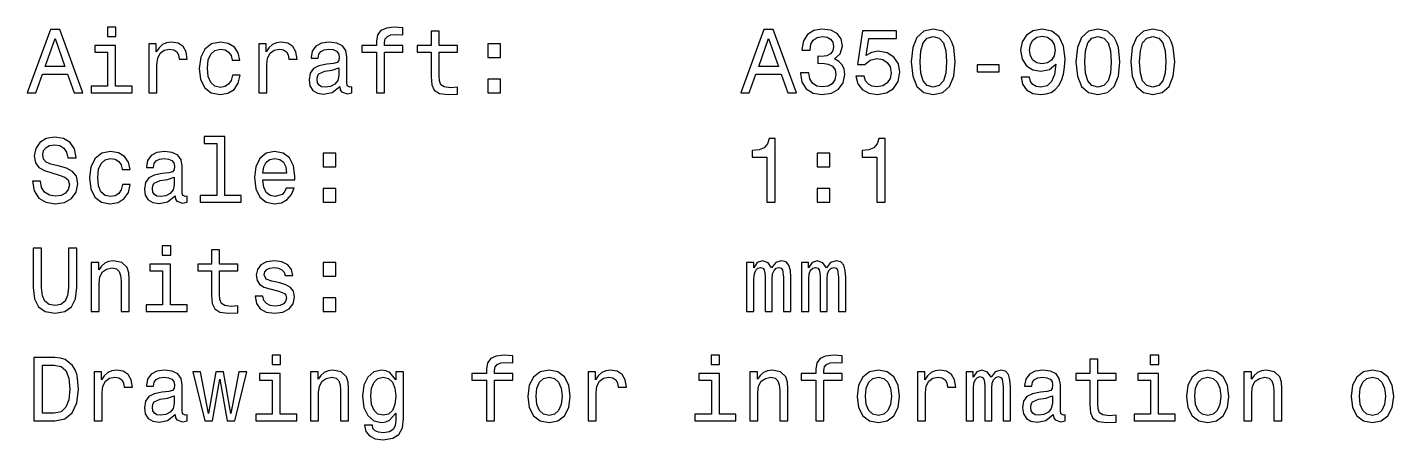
# Model space of a CAD drawing. Header units: millimetres. Extents: x -1718 to 143559, y -78490 to 15626.
# Drawn here: x 27717 to 35277, y -10464 to -8182 of the extents above; entities that cross this region are included whole.
import ezdxf

# ---------------------------------------------------------------- set-up
doc = ezdxf.new("R2010")
doc.units = ezdxf.units.MM
doc.header["$MEASUREMENT"] = 0
doc.layers.get('0').update_dxf_attribs({"linetype": 'CONTINUOUS'})

msp = doc.modelspace()

# ---------------------------------------------------------------- linework, layer by layer
at = {"color": 7, "ltscale": 0.03937}
for points in [[(27717.3, -8544.5), (27763.7, -8544.5), (27800.5, -8441.6), (27940.3, -8441.6), (27977.1, -8544.5), (28024.5, -8544.5), (27896.4, -8193.9), (27844.9, -8193.9)], [(28207.1, -8182.3), (28160.2, -8182.3), (28160.2, -8232.8), (28207.1, -8232.8)], [(29649.9, -8320.6), (29649.9, -8544.5), (29694.3, -8544.5), (29694.3, -8320.6), (29795.2, -8320.6), (29795.2, -8282.7), (29694.3, -8282.7), (29694.3, -8266.1), (29697.8, -8245.9), (29709.4, -8232.3), (29729.1, -8224.2), (29757.4, -8221.2), (29795.2, -8223.2), (29795.2, -8184.9), (29747.3, -8182.3), (29703.9, -8186.9), (29673.6, -8200.5), (29655.5, -8224.2), (29649.9, -8258), (29649.9, -8282.7), (29568.7, -8282.7), (29568.7, -8320.6)], [(29951.6, -8320.6), (29951.6, -8456.3), (29954.6, -8500.2), (29968.7, -8530.4), (29997, -8548.1), (30044.9, -8554.1), (30097.4, -8551.6), (30097.4, -8513.3), (30059, -8516.3), (30024.2, -8512.3), (30005.5, -8499.6), (29997.5, -8478.5), (29996, -8448.7), (29996, -8320.6), (30097.4, -8320.6), (30097.4, -8282.7), (29996, -8282.7), (29996, -8203.5), (29951.6, -8203.5), (29951.6, -8282.7), (29874.9, -8282.7), (29874.9, -8320.6)], [(31665.2, -8544.5), (31711.6, -8544.5), (31748.5, -8441.6), (31888.2, -8441.6), (31925, -8544.5), (31972.5, -8544.5), (31844.3, -8193.9), (31792.9, -8193.9)], [(31995.2, -8434.6), (31995.2, -8438.1), (32003.2, -8486.5), (32026.9, -8522.8), (32064.3, -8546.1), (32113.7, -8554.6), (32166.2, -8546.1), (32205.5, -8523.9), (32230.7, -8488.5), (32239.8, -8443.1), (32235.8, -8413.4), (32224.7, -8389.2), (32206.5, -8370.5), (32182.3, -8356.9), (32215.1, -8329.6), (32226.7, -8286.3), (32219.1, -8246.9), (32197.4, -8217.1), (32162.1, -8198.5), (32113.7, -8191.9), (32068.3, -8200), (32033.5, -8222.2), (32010.8, -8257.5), (32003.2, -8304.4), (32003.2, -8307.9), (32048.1, -8307.9), (32052.2, -8275.7), (32065.3, -8252.5), (32086.5, -8238.3), (32116.2, -8233.3), (32142.5, -8237.3), (32161.6, -8247.9), (32173.2, -8265.1), (32177.8, -8288.3), (32173.2, -8313), (32161.1, -8329.6), (32139.9, -8339.7), (32111.2, -8342.8), (32091.5, -8342.3), (32091.5, -8382.1), (32116.2, -8381.1), (32148, -8385.6), (32171.7, -8397.7), (32185.8, -8417.4), (32190.9, -8443.1), (32185.3, -8472.4), (32170.7, -8494.1), (32147.5, -8507.7), (32116.7, -8512.3), (32084.9, -8507.2), (32061.7, -8492.1), (32047.1, -8467.9), (32041.6, -8434.6)], [(32300.9, -8453.2), (32312, -8494.6), (32336.7, -8526.9), (32373, -8547.1), (32419.4, -8554.6), (32470.4, -8545.6), (32510.2, -8520.8), (32535.4, -8481.5), (32545, -8431), (32536.4, -8384.1), (32512.2, -8347.3), (32474.4, -8323.6), (32425.5, -8315), (32387.6, -8321.1), (32358.4, -8337.7), (32372.5, -8243.4), (32525.8, -8243.4), (32525.8, -8202), (32338.7, -8202), (32310.9, -8387.7), (32351.3, -8387.7), (32380.6, -8363.9), (32417.9, -8355.4), (32450.2, -8360.9), (32474.9, -8377.1), (32490.5, -8401.8), (32496.1, -8433.6), (32490.5, -8465.3), (32474.4, -8490.1), (32449.7, -8505.7), (32417.9, -8511.2), (32391.2, -8507.7), (32370.5, -8496.1), (32355.3, -8478), (32347.8, -8453.2)], [(32608.1, -8373.5), (32615.6, -8452.7), (32639.4, -8509.2), (32677.2, -8543.5), (32729.6, -8554.6), (32781.6, -8543.5), (32819.4, -8509.2), (32842.6, -8452.7), (32850.7, -8373.5), (32842.6, -8294.8), (32833.1, -8263.6), (32819.4, -8237.8), (32781.6, -8203.5), (32729.6, -8191.9), (32677.2, -8203.5), (32639.4, -8238.3), (32615.6, -8294.8)], [(32656.5, -8373.5), (32660.5, -8312.5), (32673.1, -8268.6), (32695.9, -8242.9), (32729.6, -8233.8), (32762.9, -8242.9), (32785.6, -8268.6), (32798.3, -8312.5), (32802.3, -8373.5), (32798.3, -8435.1), (32785.6, -8479), (32762.9, -8504.7), (32729.6, -8513.3), (32695.9, -8504.7), (32673.1, -8479), (32660.5, -8435.1)], [(33216, -8457.8), (33223.5, -8497.6), (33245.2, -8528.4), (33279.5, -8547.6), (33324.9, -8554.6), (33354.7, -8551.1), (33381.4, -8542), (33404.1, -8526.4), (33423.3, -8504.2), (33438.4, -8476.4), (33449.5, -8442.1), (33456.1, -8402.8), (33458.6, -8357.4), (33450, -8286.3), (33425.3, -8234.3), (33386, -8203), (33332, -8191.9), (33282.5, -8201), (33245.2, -8225.2), (33221, -8262.5), (33212.9, -8309.5), (33221, -8357.9), (33244.7, -8394.7), (33280, -8417.9), (33324.9, -8425.5), (33372.3, -8415.9), (33408.2, -8386.6), (33400.1, -8442.6), (33383.9, -8482.5), (33359.2, -8506.2), (33325.4, -8513.8), (33299.2, -8510.2), (33280, -8499.1), (33267.4, -8481.5), (33262.4, -8457.8)], [(33261.9, -8309), (33266.9, -8277.7), (33281, -8253), (33303.2, -8237.3), (33332, -8231.8), (33361.7, -8237.3), (33384.4, -8253), (33398.6, -8277.2), (33404.1, -8308.5), (33398.6, -8340.2), (33384.4, -8363.9), (33361.2, -8378.6), (33330.5, -8383.6), (33302.7, -8378.6), (33281, -8363.9), (33266.9, -8340.7)], [(33519.1, -8373.5), (33526.7, -8452.7), (33550.4, -8509.2), (33588.2, -8543.5), (33640.7, -8554.6), (33692.7, -8543.5), (33730.5, -8509.2), (33753.7, -8452.7), (33761.8, -8373.5), (33753.7, -8294.8), (33744.1, -8263.6), (33730.5, -8237.8), (33692.7, -8203.5), (33640.7, -8191.9), (33588.2, -8203.5), (33550.4, -8238.3), (33526.7, -8294.8)], [(33567.6, -8373.5), (33571.6, -8312.5), (33584.2, -8268.6), (33606.9, -8242.9), (33640.7, -8233.8), (33674, -8242.9), (33696.7, -8268.6), (33709.3, -8312.5), (33713.4, -8373.5), (33709.3, -8435.1), (33696.7, -8479), (33674, -8504.7), (33640.7, -8513.3), (33606.9, -8504.7), (33584.2, -8479), (33571.6, -8435.1)], [(33822.8, -8373.5), (33830.4, -8452.7), (33854.1, -8509.2), (33891.9, -8543.5), (33944.4, -8554.6), (33996.4, -8543.5), (34034.2, -8509.2), (34057.4, -8452.7), (34065.5, -8373.5), (34057.4, -8294.8), (34047.8, -8263.6), (34034.2, -8237.8), (33996.4, -8203.5), (33944.4, -8191.9), (33891.9, -8203.5), (33854.1, -8238.3), (33830.4, -8294.8)], [(33871.3, -8373.5), (33875.3, -8312.5), (33887.9, -8268.6), (33910.6, -8242.9), (33944.4, -8233.8), (33977.7, -8242.9), (34000.4, -8268.6), (34013, -8312.5), (34017, -8373.5), (34013, -8435.1), (34000.4, -8479), (33977.7, -8504.7), (33944.4, -8513.3), (33910.6, -8504.7), (33887.9, -8479), (33875.3, -8435.1)], [(27816.7, -8398.8), (27870.7, -8244.4), (27924.6, -8398.8)], [(28205.6, -8507.2), (28205.6, -8282.7), (28091.6, -8282.7), (28091.6, -8320.6), (28161.2, -8320.6), (28161.2, -8507.2), (28070.4, -8507.2), (28070.4, -8544.5), (28297.4, -8544.5), (28297.4, -8507.2)], [(28390.3, -8544.5), (28434.7, -8544.5), (28434.7, -8389.7), (28439.2, -8352.3), (28452.8, -8325.6), (28475, -8309.5), (28504.8, -8303.9), (28527, -8307.4), (28543.6, -8317.5), (28553.7, -8334.7), (28557.2, -8357.9), (28602.1, -8357.9), (28596.1, -8317), (28579.4, -8287.8), (28551.7, -8270.1), (28513.9, -8264.1), (28488.1, -8268.1), (28465.9, -8278.2), (28446.3, -8295.3), (28430.6, -8318.5), (28430.6, -8273.6), (28390.3, -8273.6)], [(28849.8, -8363.4), (28893.7, -8363.4), (28884.6, -8323.1), (28862.9, -8291.3), (28829.1, -8271.6), (28785.3, -8264.1), (28736.8, -8274.2), (28700, -8302.4), (28676.8, -8348.3), (28668.7, -8409.9), (28676.3, -8470.9), (28699, -8516.3), (28734.8, -8544.5), (28783.7, -8554.1), (28827.1, -8546.6), (28860.9, -8525.4), (28884.1, -8492.1), (28894.2, -8447.7), (28851.8, -8447.7), (28844.3, -8475.9), (28830.2, -8497.1), (28810, -8510.2), (28785.3, -8514.3), (28754.5, -8507.7), (28732.3, -8487.5), (28718.7, -8454.7), (28714.1, -8408.3), (28718.7, -8362.9), (28732.8, -8330.1), (28755.5, -8310), (28785.3, -8302.9), (28811.5, -8307.4), (28831.2, -8319), (28844.3, -8338.2)], [(28997.6, -8544.5), (29042, -8544.5), (29042, -8389.7), (29046.6, -8352.3), (29060.2, -8325.6), (29082.4, -8309.5), (29112.1, -8303.9), (29134.3, -8307.4), (29151, -8317.5), (29161.1, -8334.7), (29164.6, -8357.9), (29209.5, -8357.9), (29203.5, -8317), (29186.8, -8287.8), (29159.1, -8270.1), (29121.2, -8264.1), (29095.5, -8268.1), (29073.3, -8278.2), (29053.6, -8295.3), (29038, -8318.5), (29038, -8273.6), (28997.6, -8273.6)], [(29445.6, -8509.2), (29445.6, -8510.7), (29448.1, -8527.9), (29455.7, -8540), (29487.5, -8549.6), (29512.2, -8545.6), (29512.2, -8511.2), (29501.6, -8512.8), (29487.5, -8506.2), (29484.9, -8486), (29484.9, -8345.8), (29478.9, -8310), (29461.2, -8284.7), (29430.5, -8269.6), (29387.1, -8264.1), (29344.7, -8270.1), (29313.4, -8287.3), (29293.8, -8314), (29287.2, -8349.3), (29287.2, -8352.3), (29327, -8352.3), (29330.6, -8331.2), (29341.7, -8316), (29359.8, -8306.9), (29385.6, -8303.4), (29410.3, -8305.9), (29427.9, -8313.5), (29438.5, -8326.6), (29442.1, -8344.8), (29440, -8366), (29432, -8376.6), (29411.8, -8381.6), (29374, -8385.6), (29330.6, -8394.7), (29299.8, -8410.9), (29281.6, -8436.1), (29276.1, -8473.4), (29281.1, -8506.7), (29296.8, -8531.4), (29322, -8547.1), (29356.8, -8552.6), (29403.7, -8542)], [(30265.3, -8348.8), (30335, -8348.8), (30335, -8273.6), (30265.3, -8273.6)], [(31764.6, -8398.8), (31818.6, -8244.4), (31872.6, -8398.8)], [(32972.3, -8429), (33094.4, -8429), (33094.4, -8389.2), (32972.3, -8389.2)], [(29440.6, -8449.7), (29434.5, -8475.9), (29418.4, -8496.1), (29394.1, -8509.2), (29364.4, -8513.8), (29345.2, -8511.2), (29331.6, -8503.2), (29323, -8489.1), (29320.5, -8469.4), (29322.5, -8451.7), (29330.6, -8439.1), (29362.9, -8425), (29403.7, -8418.9), (29440.6, -8406.8)], [(30265.3, -8544.5), (30335, -8544.5), (30335, -8469.4), (30265.3, -8469.4)], [(27791, -9033.9), (27745.1, -9033.9), (27755.1, -9087.3), (27780.4, -9126.7), (27819.2, -9150.4), (27871.7, -9159), (27923.6, -9150.9), (27962.5, -9128.7), (27987.2, -9093.9), (27996.3, -9048), (27988.7, -9006.6), (27967.5, -8979.9), (27933.2, -8962.2), (27887.3, -8949.1), (27848, -8939.5), (27822.2, -8928.4), (27807.6, -8912.3), (27803.1, -8887.1), (27807.6, -8864.4), (27820.7, -8847.2), (27840.9, -8835.6), (27868.6, -8831.6), (27896.9, -8836.6), (27919.1, -8850.2), (27933.7, -8872.9), (27940.8, -8903.7), (27986.7, -8903.7), (27986.7, -8902.7), (27978.6, -8855.3), (27954.9, -8820), (27917.6, -8797.8), (27867.1, -8790.2), (27821.7, -8797.8), (27786.4, -8819), (27763.7, -8851.8), (27755.6, -8894.1), (27762.2, -8932), (27781.4, -8957.7), (27811.6, -8974.8), (27853, -8988), (27893.9, -8999.6), (27924.6, -9010.7), (27943.3, -9026.8), (27949.9, -9053), (27943.8, -9079.8), (27928.2, -9100), (27904.5, -9112.6), (27873.7, -9116.6), (27839.4, -9111.1), (27813.2, -9094.9), (27796.5, -9068.7)], [(28765.6, -8824.5), (28765.6, -9112.1), (28674.3, -9112.1), (28674.3, -9149.4), (28900.8, -9149.4), (28900.8, -9112.1), (28810, -9112.1), (28810, -8787.2), (28696, -8787.2), (28696, -8824.5)], [(31809.5, -9149.4), (31855.4, -9149.4), (31855.4, -8796.8), (31821.1, -8796.8), (31812, -8827.5), (31793.9, -8848.2), (31766.1, -8860.3), (31727.8, -8864.4), (31727.8, -8900.2), (31809.5, -8900.2)], [(32416.9, -9149.4), (32462.8, -9149.4), (32462.8, -8796.8), (32428.5, -8796.8), (32419.4, -8827.5), (32401.2, -8848.2), (32373.5, -8860.3), (32335.2, -8864.4), (32335.2, -8900.2), (32416.9, -8900.2)], [(28242.5, -8968.3), (28286.3, -8968.3), (28277.3, -8927.9), (28255.6, -8896.2), (28221.8, -8876.5), (28177.9, -8868.9), (28129.5, -8879), (28092.6, -8907.3), (28069.4, -8953.2), (28061.4, -9014.7), (28068.9, -9075.7), (28091.6, -9121.1), (28127.4, -9149.4), (28176.4, -9159), (28219.8, -9151.4), (28253.6, -9130.2), (28276.8, -9096.9), (28286.8, -9052.5), (28244.5, -9052.5), (28236.9, -9080.8), (28222.8, -9102), (28202.6, -9115.1), (28177.9, -9119.1), (28147.1, -9112.6), (28124.9, -9092.4), (28111.3, -9059.6), (28106.8, -9013.2), (28111.3, -8967.8), (28125.4, -8935), (28148.1, -8914.8), (28177.9, -8907.8), (28204.1, -8912.3), (28223.8, -8923.9), (28236.9, -8943.1)], [(28534.5, -9114.1), (28534.5, -9115.6), (28537.1, -9132.7), (28544.6, -9144.9), (28576.4, -9154.4), (28601.1, -9150.4), (28601.1, -9116.1), (28590.5, -9117.6), (28576.4, -9111.1), (28573.9, -9090.9), (28573.9, -8950.6), (28567.8, -8914.8), (28550.2, -8889.6), (28519.4, -8874.5), (28476, -8868.9), (28433.6, -8875), (28402.4, -8892.1), (28382.7, -8918.9), (28376.1, -8954.2), (28376.1, -8957.2), (28416, -8957.2), (28419.5, -8936), (28430.6, -8920.9), (28448.8, -8911.8), (28474.5, -8908.3), (28499.2, -8910.8), (28516.9, -8918.3), (28527.5, -8931.5), (28531, -8949.6), (28529, -8970.8), (28520.9, -8981.4), (28500.7, -8986.5), (28462.9, -8990.5), (28419.5, -8999.6), (28388.8, -9015.7), (28370.6, -9040.9), (28365, -9078.3), (28370.1, -9111.6), (28385.7, -9136.3), (28410.9, -9151.9), (28445.8, -9157.5), (28492.7, -9146.9)], [(29019.8, -9026.8), (29197.4, -9026.8), (29197.9, -9006.1), (29189.8, -8948.1), (29167.6, -8904.7), (29132.3, -8878.5), (29085.4, -8868.9), (29039.5, -8879), (29004.2, -8907.3), (28981.5, -8953.2), (28973.4, -9013.7), (28981, -9075.7), (29003.7, -9121.1), (29038.5, -9149.4), (29083.9, -9159), (29123.2, -9152.4), (29155.5, -9135.3), (29179.2, -9108), (29192.9, -9071.7), (29149, -9071.7), (29139.9, -9091.9), (29126.8, -9107), (29089.4, -9119.1), (29060.7, -9113.6), (29039, -9095.9), (29024.9, -9067.2), (29019.8, -9028.3)], [(29019.8, -8989.5), (29025.4, -8954.7), (29039, -8928.9), (29059.7, -8913.3), (29086.9, -8907.8), (29113.7, -8913.3), (29134.3, -8928.9), (29147, -8954.7), (29151.5, -8989.5)], [(29354.3, -8953.7), (29423.9, -8953.7), (29423.9, -8878.5), (29354.3, -8878.5)], [(32087.5, -8953.7), (32157.1, -8953.7), (32157.1, -8878.5), (32087.5, -8878.5)], [(28529.5, -9054.6), (28523.4, -9080.8), (28507.3, -9101), (28483.1, -9114.1), (28453.3, -9118.6), (28434.1, -9116.1), (28420.5, -9108), (28412, -9093.9), (28409.4, -9074.2), (28411.4, -9056.6), (28419.5, -9044), (28451.8, -9029.8), (28492.7, -9023.8), (28529.5, -9011.7)], [(29354.3, -9149.4), (29423.9, -9149.4), (29423.9, -9074.2), (29354.3, -9074.2)], [(32087.5, -9149.4), (32157.1, -9149.4), (32157.1, -9074.2), (32087.5, -9074.2)], [(27750.1, -9621.1), (27757.2, -9684.1), (27779.4, -9729), (27816.7, -9754.7), (27870.7, -9763.8), (27924.1, -9754.7), (27961.5, -9729), (27983.7, -9684.6), (27991.2, -9621.1), (27991.2, -9404.1), (27944.3, -9404.1), (27944.3, -9623.6), (27939.8, -9666.5), (27926.2, -9697.2), (27903, -9715.4), (27870.7, -9721.5), (27837.4, -9715.4), (27814.2, -9697.2), (27800.5, -9667), (27796.5, -9623.6), (27796.5, -9404.1), (27750.1, -9404.1)], [(28510.8, -9392), (28463.9, -9392), (28463.9, -9442.5), (28510.8, -9442.5)], [(28736.8, -9530.3), (28736.8, -9666), (28739.9, -9709.9), (28754, -9740.1), (28782.2, -9757.8), (28830.2, -9763.8), (28882.6, -9761.3), (28882.6, -9723), (28844.3, -9726), (28809.5, -9722), (28790.8, -9709.3), (28782.7, -9688.2), (28781.2, -9658.4), (28781.2, -9530.3), (28882.6, -9530.3), (28882.6, -9492.4), (28781.2, -9492.4), (28781.2, -9413.2), (28736.8, -9413.2), (28736.8, -9492.4), (28660.1, -9492.4), (28660.1, -9530.3)], [(28069.9, -9754.2), (28114.3, -9754.2), (28114.3, -9597.9), (28118.9, -9562), (28133.5, -9535.8), (28156.2, -9519.7), (28186.5, -9513.6), (28210.7, -9518.7), (28225.8, -9532.3), (28233.4, -9555), (28235.9, -9585.2), (28235.9, -9754.2), (28280.3, -9754.2), (28280.3, -9576.2), (28278.3, -9540.4), (28269.2, -9510.6), (28239.4, -9483.3), (28193, -9473.8), (28167.3, -9477.3), (28145.6, -9486.9), (28126.9, -9503), (28112.3, -9524.7), (28112.3, -9483.3), (28069.9, -9483.3)], [(28509.3, -9716.9), (28509.3, -9492.4), (28395.3, -9492.4), (28395.3, -9530.3), (28464.9, -9530.3), (28464.9, -9716.9), (28374.1, -9716.9), (28374.1, -9754.2), (28601.1, -9754.2), (28601.1, -9716.9)], [(29113.7, -9596.3), (29070.8, -9586.3), (29039, -9574.7), (29028.4, -9550.9), (29031.4, -9534.3), (29042, -9522.2), (29059.2, -9514.6), (29083.9, -9511.6), (29107.6, -9514.6), (29126.3, -9523.7), (29138.4, -9537.3), (29143.4, -9555.5), (29186.8, -9555.5), (29186.8, -9554.5), (29179.2, -9521.7), (29158.6, -9496), (29126.3, -9479.8), (29083.9, -9473.8), (29041, -9479.8), (29009.7, -9496.5), (28990.1, -9521.2), (28984, -9552.5), (28988.6, -9582.7), (29002.7, -9603.9), (29025.9, -9619), (29059.7, -9629.6), (29109.1, -9641.7), (29139.4, -9654.4), (29147.5, -9664.5), (29150.5, -9679.6), (29145.9, -9698.2), (29133.8, -9712.4), (29114.2, -9721.5), (29087.9, -9724.5), (29060.2, -9721.5), (29040, -9710.9), (29026.4, -9693.7), (29020.8, -9670), (28978, -9670), (28985, -9710.4), (29005.7, -9739.6), (29038.5, -9757.3), (29083.9, -9763.8), (29131.3, -9757.3), (29166.1, -9739.6), (29187.3, -9711.4), (29194.9, -9674.5), (29189.3, -9642.8), (29173.7, -9621.1), (29148, -9606.9)], [(29354.3, -9558.5), (29423.9, -9558.5), (29423.9, -9483.3), (29354.3, -9483.3)], [(31696.5, -9754.2), (31737.4, -9754.2), (31737.4, -9573.1), (31739.9, -9545.9), (31747.5, -9526.2), (31759.1, -9514.6), (31774.2, -9510.1), (31786.3, -9514.1), (31794.4, -9524.2), (31798.4, -9541.4), (31799.9, -9564.1), (31799.9, -9754.2), (31838.3, -9754.2), (31838.3, -9573.1), (31840.8, -9546.4), (31848.4, -9526.7), (31860.5, -9514.6), (31875.6, -9510.1), (31887.7, -9514.1), (31895.8, -9524.2), (31900.8, -9564.1), (31900.8, -9754.2), (31941.7, -9754.2), (31941.7, -9567.1), (31939.2, -9528.2), (31931.1, -9498.5), (31914.9, -9480.3), (31888.7, -9473.8), (31857.9, -9483.9), (31834.2, -9513.1), (31815.6, -9484.4), (31784.3, -9473.8), (31755.5, -9483.9), (31735.9, -9512.1), (31735.9, -9483.3), (31696.5, -9483.3)], [(32000.2, -9754.2), (32041.1, -9754.2), (32041.1, -9573.1), (32043.6, -9545.9), (32051.1, -9526.2), (32062.7, -9514.6), (32077.9, -9510.1), (32090, -9514.1), (32098.1, -9524.2), (32102.1, -9541.4), (32103.6, -9564.1), (32103.6, -9754.2), (32142, -9754.2), (32142, -9573.1), (32144.5, -9546.4), (32152, -9526.7), (32164.1, -9514.6), (32179.3, -9510.1), (32191.4, -9514.1), (32199.5, -9524.2), (32204.5, -9564.1), (32204.5, -9754.2), (32245.4, -9754.2), (32245.4, -9567.1), (32242.8, -9528.2), (32234.8, -9498.5), (32218.6, -9480.3), (32192.4, -9473.8), (32161.6, -9483.9), (32137.9, -9513.1), (32119.2, -9484.4), (32088, -9473.8), (32059.2, -9483.9), (32039.5, -9512.1), (32039.5, -9483.3), (32000.2, -9483.3)], [(29354.3, -9754.2), (29423.9, -9754.2), (29423.9, -9679.1), (29354.3, -9679.1)], [(27870.2, -10009), (27753.6, -10009), (27753.6, -10359.1), (27870.2, -10359.1), (27925.1, -10348), (27966, -10314.2), (27991.2, -10259.2), (28000.3, -10184), (27992.2, -10107.4), (27982.2, -10077.1), (27968, -10052.9), (27927.2, -10020.1), (27900.4, -10012)], [(27866.6, -10050.9), (27905, -10058.4), (27931.2, -10081.6), (27946.8, -10123), (27951.9, -10184), (27946.3, -10243.1), (27930.7, -10284.4), (27904, -10309.1), (27866.6, -10317.2), (27800.5, -10317.2), (27800.5, -10050.9)], [(29118.2, -9996.9), (29071.3, -9996.9), (29071.3, -10047.3), (29118.2, -10047.3)], [(30257.3, -10135.1), (30257.3, -10359.1), (30301.7, -10359.1), (30301.7, -10135.1), (30402.6, -10135.1), (30402.6, -10097.3), (30301.7, -10097.3), (30301.7, -10080.6), (30305.2, -10060.5), (30316.8, -10046.8), (30336.5, -10038.8), (30364.7, -10035.7), (30402.6, -10037.7), (30402.6, -9999.4), (30354.6, -9996.9), (30311.3, -10001.4), (30281, -10015), (30262.8, -10038.8), (30257.3, -10072.6), (30257.3, -10097.3), (30176.1, -10097.3), (30176.1, -10135.1)], [(31547.7, -9996.9), (31500.8, -9996.9), (31500.8, -10047.3), (31547.7, -10047.3)], [(32079.4, -10135.1), (32079.4, -10359.1), (32123.8, -10359.1), (32123.8, -10135.1), (32224.7, -10135.1), (32224.7, -10097.3), (32123.8, -10097.3), (32123.8, -10080.6), (32127.3, -10060.5), (32138.9, -10046.8), (32158.6, -10038.8), (32186.8, -10035.7), (32224.7, -10037.7), (32224.7, -9999.4), (32176.8, -9996.9), (32133.4, -10001.4), (32103.1, -10015), (32084.9, -10038.8), (32079.4, -10072.6), (32079.4, -10097.3), (31998.2, -10097.3), (31998.2, -10135.1)], [(33595.8, -10135.1), (33595.8, -10270.8), (33598.8, -10314.7), (33613, -10345), (33641.2, -10362.6), (33689.1, -10368.7), (33741.6, -10366.2), (33741.6, -10327.8), (33703.3, -10330.8), (33668.5, -10326.8), (33649.8, -10314.2), (33641.7, -10293), (33640.2, -10263.2), (33640.2, -10135.1), (33741.6, -10135.1), (33741.6, -10097.3), (33640.2, -10097.3), (33640.2, -10018.1), (33595.8, -10018.1), (33595.8, -10097.3), (33519.1, -10097.3), (33519.1, -10135.1)], [(33977.2, -9996.9), (33930.3, -9996.9), (33930.3, -10047.3), (33977.2, -10047.3)], [(28086.6, -10359.1), (28131, -10359.1), (28131, -10204.2), (28135.5, -10166.9), (28149.1, -10140.2), (28171.3, -10124), (28201.1, -10118.5), (28223.3, -10122), (28239.9, -10132.1), (28250, -10149.2), (28253.6, -10172.4), (28298.5, -10172.4), (28292.4, -10131.6), (28275.7, -10102.3), (28248, -10084.7), (28210.2, -10078.6), (28184.4, -10082.6), (28162.2, -10092.7), (28142.6, -10109.9), (28126.9, -10133.1), (28126.9, -10088.2), (28086.6, -10088.2)], [(28534.5, -10323.8), (28534.5, -10325.3), (28537.1, -10342.4), (28544.6, -10354.6), (28576.4, -10364.1), (28601.1, -10360.1), (28601.1, -10325.8), (28590.5, -10327.3), (28576.4, -10320.8), (28573.9, -10300.6), (28573.9, -10160.3), (28567.8, -10124.5), (28550.2, -10099.3), (28519.4, -10084.2), (28476, -10078.6), (28433.6, -10084.7), (28402.4, -10101.8), (28382.7, -10128.6), (28376.1, -10163.9), (28376.1, -10166.9), (28416, -10166.9), (28419.5, -10145.7), (28430.6, -10130.6), (28448.8, -10121.5), (28474.5, -10118), (28499.2, -10120.5), (28516.9, -10128), (28527.5, -10141.2), (28531, -10159.3), (28529, -10180.5), (28520.9, -10191.1), (28500.7, -10196.2), (28462.9, -10200.2), (28419.5, -10209.3), (28388.8, -10225.4), (28370.6, -10250.6), (28365, -10288), (28370.1, -10321.3), (28385.7, -10346), (28410.9, -10361.6), (28445.8, -10367.2), (28492.7, -10356.6)], [(28741.4, -10359.1), (28781.7, -10129.1), (28822.1, -10359.1), (28864.5, -10359.1), (28931, -10088.2), (28888.2, -10088.2), (28843.3, -10318.2), (28803.4, -10088.2), (28759.5, -10088.2), (28719.7, -10318.2), (28674.8, -10088.2), (28632.4, -10088.2), (28699, -10359.1)], [(29116.7, -10321.8), (29116.7, -10097.3), (29002.7, -10097.3), (29002.7, -10135.1), (29072.3, -10135.1), (29072.3, -10321.8), (28981.5, -10321.8), (28981.5, -10359.1), (29208.5, -10359.1), (29208.5, -10321.8)], [(29284.7, -10359.1), (29329.1, -10359.1), (29329.1, -10202.7), (29333.6, -10166.9), (29348.2, -10140.7), (29370.9, -10124.5), (29401.2, -10118.5), (29425.4, -10123.5), (29440.6, -10137.1), (29448.1, -10159.8), (29450.6, -10190.1), (29450.6, -10359.1), (29495, -10359.1), (29495, -10181), (29493, -10145.2), (29483.9, -10115.4), (29454.2, -10088.2), (29407.8, -10078.6), (29382, -10082.1), (29360.3, -10091.7), (29341.7, -10107.9), (29327, -10129.6), (29327, -10088.2), (29284.7, -10088.2)], [(29799.2, -10347), (29799.2, -10088.2), (29756.9, -10088.2), (29756.9, -10132.1), (29722, -10092.2), (29700.9, -10082.1), (29677.1, -10078.6), (29634.3, -10088.7), (29601, -10117), (29579.3, -10162.4), (29571.7, -10223.4), (29579.3, -10284.9), (29601, -10330.3), (29634.3, -10359.1), (29677.1, -10368.7), (29701.4, -10365.1), (29721.5, -10356.1), (29756.9, -10317.7), (29756.9, -10356.1), (29752.8, -10386.3), (29741.7, -10408), (29720.5, -10420.6), (29688.7, -10425.2), (29661, -10422.1), (29641.3, -10414.6), (29629.7, -10401.5), (29626.2, -10383.8), (29583.3, -10383.8), (29583.3, -10385.8), (29589.9, -10418.1), (29610.1, -10442.3), (29642.3, -10458), (29686.2, -10463.5), (29738.7, -10455.9), (29773.5, -10434.8), (29793.2, -10397.9)], [(29617.6, -10223.4), (29622.2, -10178.5), (29635.8, -10145.2), (29657, -10125.5), (29685.2, -10118.5), (29715, -10125.5), (29737.2, -10145.2), (29750.8, -10178.5), (29755.8, -10223.4), (29750.8, -10269.3), (29737.2, -10302.1), (29715, -10322.3), (29685.2, -10328.8), (29657, -10322.3), (29635.8, -10302.1), (29622.2, -10268.8)], [(30486.3, -10223.9), (30494.4, -10285.4), (30517.6, -10330.8), (30554.4, -10359.1), (30603.8, -10368.7), (30652.8, -10359.1), (30689.6, -10331.3), (30712.8, -10285.9), (30721.4, -10223.9), (30712.8, -10162.4), (30689.6, -10116.4), (30652.8, -10088.7), (30603.8, -10078.6), (30554.4, -10088.7), (30517.6, -10117), (30494.4, -10162.4)], [(30531.7, -10223.4), (30536.2, -10178), (30550.4, -10145.2), (30573.1, -10125), (30603.8, -10118), (30634.1, -10125), (30656.8, -10144.7), (30670.9, -10178), (30676, -10223.4), (30670.9, -10269.3), (30656.8, -10302.6), (30634.1, -10322.8), (30603.8, -10329.3), (30573.1, -10322.8), (30550.4, -10302.6), (30536.2, -10269.3)], [(30819.8, -10359.1), (30864.1, -10359.1), (30864.1, -10204.2), (30868.7, -10166.9), (30882.3, -10140.2), (30904.5, -10124), (30934.3, -10118.5), (30956.5, -10122), (30973.1, -10132.1), (30983.2, -10149.2), (30986.7, -10172.4), (31031.6, -10172.4), (31025.6, -10131.6), (31008.9, -10102.3), (30981.2, -10084.7), (30943.3, -10078.6), (30917.6, -10082.6), (30895.4, -10092.7), (30875.7, -10109.9), (30860.1, -10133.1), (30860.1, -10088.2), (30819.8, -10088.2)], [(31546.2, -10321.8), (31546.2, -10097.3), (31432.2, -10097.3), (31432.2, -10135.1), (31501.8, -10135.1), (31501.8, -10321.8), (31411, -10321.8), (31411, -10359.1), (31638, -10359.1), (31638, -10321.8)], [(31714.2, -10359.1), (31758.6, -10359.1), (31758.6, -10202.7), (31763.1, -10166.9), (31777.7, -10140.7), (31800.4, -10124.5), (31830.7, -10118.5), (31854.9, -10123.5), (31870, -10137.1), (31877.6, -10159.8), (31880.1, -10190.1), (31880.1, -10359.1), (31924.5, -10359.1), (31924.5, -10181), (31922.5, -10145.2), (31913.4, -10115.4), (31883.7, -10088.2), (31837.3, -10078.6), (31811.5, -10082.1), (31789.8, -10091.7), (31771.2, -10107.9), (31756.5, -10129.6), (31756.5, -10088.2), (31714.2, -10088.2)], [(32308.4, -10223.9), (32316.5, -10285.4), (32339.7, -10330.8), (32376.5, -10359.1), (32426, -10368.7), (32474.9, -10359.1), (32511.7, -10331.3), (32534.9, -10285.9), (32543.5, -10223.9), (32534.9, -10162.4), (32511.7, -10116.4), (32474.9, -10088.7), (32426, -10078.6), (32376.5, -10088.7), (32339.7, -10117), (32316.5, -10162.4)], [(32353.8, -10223.4), (32358.4, -10178), (32372.5, -10145.2), (32395.2, -10125), (32426, -10118), (32456.2, -10125), (32478.9, -10144.7), (32493.1, -10178), (32498.1, -10223.4), (32493.1, -10269.3), (32478.9, -10302.6), (32456.2, -10322.8), (32426, -10329.3), (32395.2, -10322.8), (32372.5, -10302.6), (32358.4, -10269.3)], [(32641.9, -10359.1), (32686.3, -10359.1), (32686.3, -10204.2), (32690.8, -10166.9), (32704.4, -10140.2), (32726.6, -10124), (32756.4, -10118.5), (32778.6, -10122), (32795.2, -10132.1), (32805.3, -10149.2), (32808.9, -10172.4), (32853.7, -10172.4), (32847.7, -10131.6), (32831, -10102.3), (32803.3, -10084.7), (32765.5, -10078.6), (32739.7, -10082.6), (32717.5, -10092.7), (32697.9, -10109.9), (32682.2, -10133.1), (32682.2, -10088.2), (32641.9, -10088.2)], [(32911.3, -10359.1), (32952.1, -10359.1), (32952.1, -10178), (32954.6, -10150.7), (32962.2, -10131.1), (32973.8, -10119.5), (32988.9, -10114.9), (33001, -10119), (33009.1, -10129.1), (33013.2, -10146.2), (33014.7, -10168.9), (33014.7, -10359.1), (33053, -10359.1), (33053, -10178), (33055.5, -10151.3), (33063.1, -10131.6), (33075.2, -10119.5), (33090.3, -10114.9), (33102.4, -10119), (33110.5, -10129.1), (33115.6, -10168.9), (33115.6, -10359.1), (33156.4, -10359.1), (33156.4, -10171.9), (33153.9, -10133.1), (33145.8, -10103.3), (33129.7, -10085.2), (33103.5, -10078.6), (33072.7, -10088.7), (33049, -10118), (33030.3, -10089.2), (32999, -10078.6), (32970.3, -10088.7), (32950.6, -10117), (32950.6, -10088.2), (32911.3, -10088.2)], [(33393.5, -10323.8), (33393.5, -10325.3), (33396, -10342.4), (33403.6, -10354.6), (33435.4, -10364.1), (33460.1, -10360.1), (33460.1, -10325.8), (33449.5, -10327.3), (33435.4, -10320.8), (33432.9, -10300.6), (33432.9, -10160.3), (33426.8, -10124.5), (33409.2, -10099.3), (33378.4, -10084.2), (33335, -10078.6), (33292.6, -10084.7), (33261.4, -10101.8), (33241.7, -10128.6), (33235.1, -10163.9), (33235.1, -10166.9), (33275, -10166.9), (33278.5, -10145.7), (33289.6, -10130.6), (33307.8, -10121.5), (33333.5, -10118), (33358.2, -10120.5), (33375.9, -10128), (33386.5, -10141.2), (33390, -10159.3), (33388, -10180.5), (33379.9, -10191.1), (33359.7, -10196.2), (33321.9, -10200.2), (33278.5, -10209.3), (33247.7, -10225.4), (33229.6, -10250.6), (33224, -10288), (33229.1, -10321.3), (33244.7, -10346), (33269.9, -10361.6), (33304.7, -10367.2), (33351.7, -10356.6)], [(33975.7, -10321.8), (33975.7, -10097.3), (33861.7, -10097.3), (33861.7, -10135.1), (33931.3, -10135.1), (33931.3, -10321.8), (33840.5, -10321.8), (33840.5, -10359.1), (34067.5, -10359.1), (34067.5, -10321.8)], [(34130.5, -10223.9), (34138.6, -10285.4), (34161.8, -10330.8), (34198.6, -10359.1), (34248.1, -10368.7), (34297, -10359.1), (34333.8, -10331.3), (34357, -10285.9), (34365.6, -10223.9), (34357, -10162.4), (34333.8, -10116.4), (34297, -10088.7), (34248.1, -10078.6), (34198.6, -10088.7), (34161.8, -10117), (34138.6, -10162.4)], [(34175.9, -10223.4), (34180.5, -10178), (34194.6, -10145.2), (34217.3, -10125), (34248.1, -10118), (34278.4, -10125), (34301, -10144.7), (34315.2, -10178), (34320.2, -10223.4), (34315.2, -10269.3), (34301, -10302.6), (34278.4, -10322.8), (34248.1, -10329.3), (34217.3, -10322.8), (34194.6, -10302.6), (34180.5, -10269.3)], [(34447.3, -10359.1), (34491.7, -10359.1), (34491.7, -10202.7), (34496.3, -10166.9), (34510.9, -10140.7), (34533.6, -10124.5), (34563.9, -10118.5), (34588.1, -10123.5), (34603.2, -10137.1), (34610.8, -10159.8), (34613.3, -10190.1), (34613.3, -10359.1), (34657.7, -10359.1), (34657.7, -10181), (34655.7, -10145.2), (34646.6, -10115.4), (34616.8, -10088.2), (34570.4, -10078.6), (34544.7, -10082.1), (34523, -10091.7), (34504.4, -10107.9), (34489.7, -10129.6), (34489.7, -10088.2), (34447.3, -10088.2)], [(35041.6, -10223.9), (35049.7, -10285.4), (35072.9, -10330.8), (35109.7, -10359.1), (35159.1, -10368.7), (35208.1, -10359.1), (35244.9, -10331.3), (35268.1, -10285.9), (35276.7, -10223.9), (35268.1, -10162.4), (35244.9, -10116.4), (35208.1, -10088.7), (35159.1, -10078.6), (35109.7, -10088.7), (35072.9, -10117), (35049.7, -10162.4)], [(35087, -10223.4), (35091.5, -10178), (35105.7, -10145.2), (35128.4, -10125), (35159.1, -10118), (35189.4, -10125), (35212.1, -10144.7), (35226.2, -10178), (35231.3, -10223.4), (35226.2, -10269.3), (35212.1, -10302.6), (35189.4, -10322.8), (35159.1, -10329.3), (35128.4, -10322.8), (35105.7, -10302.6), (35091.5, -10269.3)], [(28529.5, -10264.3), (28523.4, -10290.5), (28507.3, -10310.7), (28483.1, -10323.8), (28453.3, -10328.3), (28434.1, -10325.8), (28420.5, -10317.7), (28412, -10303.6), (28409.4, -10283.9), (28411.4, -10266.3), (28419.5, -10253.7), (28451.8, -10239.5), (28492.7, -10233.5), (28529.5, -10221.4)], [(33388.5, -10264.3), (33382.4, -10290.5), (33366.3, -10310.7), (33342.1, -10323.8), (33312.3, -10328.3), (33293.1, -10325.8), (33279.5, -10317.7), (33270.9, -10303.6), (33268.4, -10283.9), (33270.4, -10266.3), (33278.5, -10253.7), (33310.8, -10239.5), (33351.7, -10233.5), (33388.5, -10221.4)]]:
    msp.add_lwpolyline(points, close=True, dxfattribs=at)

doc.saveas('drawing.dxf')
